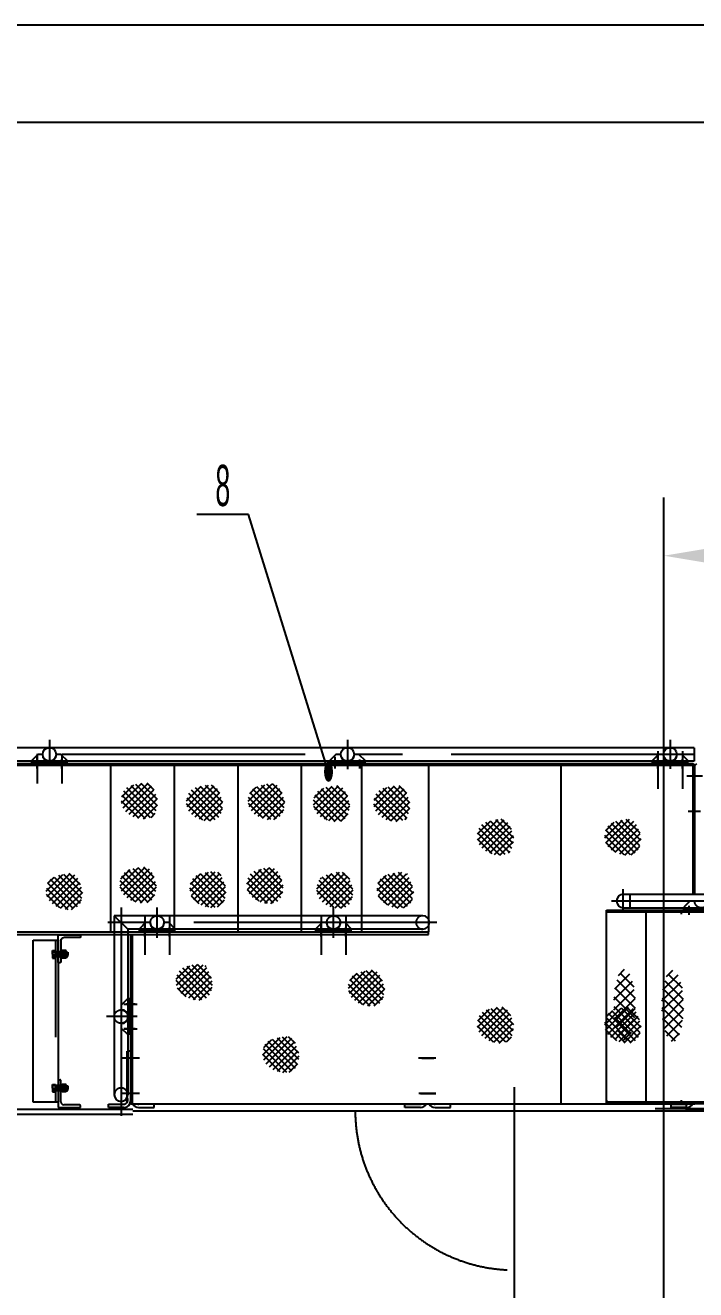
# Model space of a CAD drawing. Header units: millimetres. Extents: x 0 to 29400, y 0 to 20790.
# Drawn here: x 9885 to 12299, y 16236 to 20790 of the extents above; entities that cross this region are included whole.
import ezdxf
from ezdxf.enums import TextEntityAlignment as Align

# ---------------------------------------------------------------- set-up
doc = ezdxf.new("R2010")
doc.units = ezdxf.units.MM
doc.header["$LTSCALE"] = 700
for name, pattern in [('F', [0.75, 0.5, -0.25]), ('G', [2, 1.25, -0.25, 0.25, -0.25]), ('K', [2.5, 1.25, -0.25, 0.25, -0.25, 0.25, -0.25])]:
    doc.linetypes.add(name, pattern=pattern)
for name, color, linetype in [('01', 7, 'Continuous'), ('02', 1, 'Continuous'), ('04', 2, 'F'), ('05', 142, 'G'), ('07', 6, 'K'), ('08', 1, 'Continuous'), ('11', 3, 'Continuous')]:
    doc.layers.add(name, color=color, linetype=linetype)
doc.styles.get("Standard").update_dxf_attribs({"font": 'FZYTK.TTF', "width": 0.707})
doc.dimstyles.new('INTE', dxfattribs={"dimscale": 70, "dimtxt": 3.5, "dimasz": 3, "dimexe": 3, "dimexo": 0, "dimgap": 1, "dimtad": 1, "dimdec": 0, "dimdsep": 46, "dimtxsty": 'Standard', "dimcen": 0, "dimclrd": 1, "dimclre": 1, "dimclrt": 3, "dimaunit": 1, "dimadec": 0, "dimazin": 0, "dimtfac": 1, "dimtdec": 0, "dimtmove": 0, "dimatfit": 0, "dimfxl": 1, "dimarcsym": 0})

# ---------------------------------------------------------------- blocks, each defined once
blk = doc.blocks.new('*D849')
at = {"layer": '08', "color": 1, "lineweight": -2}
for p, q in [((12184.32553753621, 16197.93083703685), (12184.32553753621, 19089.59021898187)), ((14278.82553753621, 16156.36339279523), (14278.82553753621, 19089.59021898187)), ((14068.82553753621, 18879.59021898187), (12394.32553753621, 18879.59021898187))]:
    blk.add_line(p, q, dxfattribs=at)
at = {"layer": '08', "color": 1}
for points in [[(12394.32553753621, 18914.59021898187), (12394.32553753621, 18844.59021898187), (12184.32553753621, 18879.59021898187)], [(14068.82553753621, 18914.59021898187), (14068.82553753621, 18844.59021898187), (14278.82553753621, 18879.59021898187)]]:
    blk.add_solid(points, dxfattribs=at)
at = {"layer": 'DEFPOINTS', "color": 0}
for p in [(12184.32553753621, 18879.59021898187), (12184.32553753621, 16197.93083703685), (14278.82553753621, 16156.36339279523)]:
    blk.add_point(p, dxfattribs=at)
at = {"layer": '08', "color": 3, "insert": (13231.57553753621, 19072.1143331551), "char_height": 245, "attachment_point": 5}
blk.add_mtext('2095', dxfattribs=at)
blk = doc.blocks.new('A$C20E85FB4')
at = {"layer": '02', "linetype": 'Continuous', "ltscale": 0.8}
h = blk.add_hatch(dxfattribs=at)
h.set_pattern_fill('ANSI37', color=1, scale=10, style=0)
h.set_pattern_definition([(45, (-11288.26742610441, -1206.897889300086), (-22.45064030267288, 22.45064030267288), []), (135, (-11288.26742610441, -1206.897889300086), (-22.45064030267288, -22.45064030267288), [])])
edge = h.paths.add_edge_path()
edge.add_spline(control_points=[(-3.125557957157071, 135.0845985171436), (2.106530725717676, 174.9572717331339), (18.34459566697114, 298.7042294598814), (289.2615976184679, 229.9711391207065), (252.0388952756603, 28.58791868675871), (145.6568526288811, 7.68097537171343), (51.91751651982668, -11.74115435736803), (19.40086439270817, 58.75243371264969), (4.536030632858456, 102.8709280097655), (-0.9575765154295368, 125.9691730398517), (-3.125557957157071, 135.0845985171436)], knot_values=[0, 0, 0, 0, 107.2266227004799, 332.7835150309593, 469.9258037391468, 564.4318436428988, 645.8605916208365, 719.2251675707709, 762.115823593069, 790.0763201987259, 790.0763201987259, 790.0763201987259, 790.0763201987259], degree=3, periodic=0)
blk = doc.blocks.new('A$C3967371B')
at = {"layer": '04', "xscale": 0.5, "yscale": 0.5, "zscale": 0.5}
blk.add_blockref('A$C20E85FB4', (-1.075525506166741e-05, 1.713257006485946e-06), dxfattribs=at)
blk = doc.blocks.new('qwer0201af0asdf')
for p, q in [((2437.639778749857, 1100.913180668037), (2446.639779943601, 1100.913180668037)), ((2437.639778749857, 973.9131806680371), (2446.639779943601, 973.9131806680371))]:
    blk.add_line(p, q)
at = {"layer": '01', "color": 7, "linetype": 'Continuous'}
for p, q in [((2437.639778749858, 973.9131806680371), (2437.639778749857, 1100.913180668037)), ((2470.639778749858, 1078.913180668037), (2448.639778749858, 1100.913180668037)), ((2470.639778749857, 1062.413180668037), (2470.639778749858, 1078.913180668037)), ((2470.639778749857, 995.9131806680371), (2470.639778749857, 1012.413180668037)), ((2470.639778749857, 995.9131806680371), (2448.639778749858, 973.9131806680371))]:
    blk.add_line(p, q, dxfattribs=at)
blk.add_arc((2470.639778749857, 1037.413180668037), 25, 90, 270, dxfattribs=at)
at = {"layer": '04', "color": 2, "linetype": 'F'}
for p, q in [((2442.639778749858, 973.9131806680371), (2442.639778749857, 1100.913180668037)), ((2446.639779943601, 1100.913180668037), (2448.639778749858, 1100.913180668037)), ((2446.639779943601, 973.9131806680371), (2448.639778749858, 973.9131806680371))]:
    blk.add_line(p, q, dxfattribs=at)
at = {"layer": '05', "color": 142, "linetype": 'G'}
for p, q in [((2420.263754426883, 1081.913180668037), (2461.634216822677, 1081.913180668037)), ((2420.263754426883, 992.9131806680371), (2453.009965269954, 992.9131806680371))]:
    blk.add_line(p, q, dxfattribs=at)
blk = doc.blocks.new('adf02153daf')
for p, q in [((2185.472984811796, 1058.480399096454), (2185.472984811796, 1049.480397902711)), ((2312.472984811796, 1058.480399096454), (2312.472984811796, 1049.480397902711))]:
    blk.add_line(p, q)
at = {"layer": '01', "color": 7, "linetype": 'Continuous'}
for p, q in [((2185.472984811796, 1058.480399096453), (2312.472984811796, 1058.480399096454)), ((2207.472984811796, 1025.480399096454), (2185.472984811796, 1047.480399096453)), ((2290.472984811796, 1025.480399096453), (2312.472984811796, 1047.480399096453)), ((2207.472984811796, 1025.480399096454), (2223.972984811796, 1025.480399096454)), ((2273.972984811796, 1025.480399096454), (2290.472984811796, 1025.480399096453))]:
    blk.add_line(p, q, dxfattribs=at)
blk.add_arc((2248.972984811796, 1025.480399096454), 25, 0, 180, dxfattribs=at)
at = {"layer": '04', "color": 2, "linetype": 'F'}
for p, q in [((2185.472984811796, 1053.480399096453), (2312.472984811796, 1053.480399096454)), ((2185.472984811796, 1049.480397902711), (2185.472984811796, 1047.480399096453)), ((2312.472984811796, 1049.480397902711), (2312.472984811796, 1047.480399096453))]:
    blk.add_line(p, q, dxfattribs=at)
at = {"layer": '05', "color": 142, "linetype": 'G'}
for p, q in [((2204.472984811796, 1075.856423419429), (2204.472984811796, 1043.110212576358)), ((2293.472984811796, 1075.856423419429), (2293.472984811796, 1034.485961023634))]:
    blk.add_line(p, q, dxfattribs=at)
blk = doc.blocks.new('123456789156zfdsf')
for p, q in [((12127.62188932653, 10524.13254681576), (12127.62188932653, 11120.42254681576)), ((11065.42188932653, 10524.13254681576), (12127.62188932653, 10524.13254681576)), ((12175.92188932653, 10475.83254681576), (12127.62188932653, 10524.13254681576)), ((11065.42188932653, 10475.83254681576), (12175.92188932653, 10475.83254681576))]:
    blk.add_line(p, q)
at = {"layer": '01', "color": 7, "linetype": 'Continuous'}
blk.add_line((12175.92188932653, 10475.83254681576), (12175.92188932653, 11120.42254681576), dxfattribs=at)
for centre, radius, start, end in [((12151.77188932653, 11120.42254681576), 24.14999999999736, 0, 180), ((11065.42188932653, 10499.98254681576), 24.14999999999964, 90, 270)]:
    blk.add_arc(centre, radius, start, end, dxfattribs=at)
at = {"layer": '04'}
for centre in [(12151.77188932653, 10839.22254681576), (11386.62188932652, 10499.98254681576), (12021.62188932652, 10499.98254681576)]:
    blk.add_circle(centre, 24.15, dxfattribs=at)
at = {"layer": '04', "color": 2, "linetype": 'F'}
for centre, radius, start, end in [((12151.77188932653, 11120.42254681576), 24.14999999999736, 180, 0), ((11065.42188932653, 10499.98254681576), 24.14999999999964, 270, 90)]:
    blk.add_arc(centre, radius, start, end, dxfattribs=at)
at = {"layer": '05', "color": 4, "linetype": 'G'}
for p, q in [((12151.77188932653, 10446.16033598476), (12151.77188932653, 11196.11477773582)), ((12094.09716154369, 10839.22254681576), (12203.96075301252, 10839.22254681576)), ((11386.62188932652, 10555.65727459859), (11386.62188932652, 10445.79368312976)), ((12021.62188932652, 10555.65727459859), (12021.62188932652, 10445.79368312976)), ((11014.96013932653, 10499.98254681576), (12199.58363932653, 10499.98254681576))]:
    blk.add_line(p, q, dxfattribs=at)
at = {"layer": '04'}
for name, p in [('qwer0201af0asdf', (9679.982110576668, 9801.809366147718)), ('adf02153daf', (9137.648904514728, 9475.24507976772)), ('adf02153daf', (9772.648904514728, 9475.24507976772))]:
    blk.add_blockref(name, p, dxfattribs=at)
blk = doc.blocks.new('qdsajeq')
for p, q in [((15344.40750291021, -3838.542055923398), (15471.40750291021, -3838.542055923397)), ((15344.40750291021, -3838.542055923397), (15344.40750291021, -3847.54205711714)), ((15471.40750291021, -3838.542055923397), (15471.40750291021, -3847.54205711714))]:
    blk.add_line(p, q)
at = {"layer": '04', "color": 2, "linetype": 'F'}
for p, q in [((15344.40750291021, -3843.542055923398), (15471.40750291021, -3843.542055923397)), ((15344.40750291021, -3847.54205711714), (15344.40750291021, -3849.542055923398)), ((15366.40750291021, -3871.542055923398), (15344.40750291021, -3849.542055923398)), ((15449.40750291021, -3871.542055923398), (15471.40750291021, -3849.542055923398)), ((15471.40750291021, -3847.54205711714), (15471.40750291021, -3849.542055923398)), ((15366.40750291021, -3871.542055923398), (15382.90750291021, -3871.542055923398)), ((15432.90750291021, -3871.542055923398), (15449.40750291021, -3871.542055923398))]:
    blk.add_line(p, q, dxfattribs=at)
blk.add_arc((15407.90750291021, -3871.542055923398), 25, 0, 180, dxfattribs=at)
at = {"layer": '05', "color": 142, "linetype": 'G'}
for p, q in [((15363.40750291021, -3821.166031600422), (15363.40750291021, -3853.912242443493)), ((15452.40750291021, -3821.166031600422), (15452.40750291021, -3862.536493996217))]:
    blk.add_line(p, q, dxfattribs=at)
blk = doc.blocks.new('*U740')
at = {"layer": '01'}
for p, q in [((1.836909530348746e-14, 99.99999997905071), (6.69999999990161, 99.99999997905071)), ((1.836909530348746e-14, 99.99999997905071), (0, 0)), ((10.00000000057885, 20.00000579943053), (10.00000000019962, 96.69735325315395)), ((0, 0), (80.00000002138623, 0)), ((76.70073010826596, 10.00000000030033), (20.00000000133026, 10.00000579686287)), ((80.00000002138623, 0), (80.00000002138623, 6.699999912826707))]:
    blk.add_line(p, q, dxfattribs=at)
for centre, radius, start, end in [((6.69999999990161, 96.69999997915365), 3.299999999889802, 359.9540466070363, 90), ((20.00000000081111, 20.00000579709513), 10.00000000023226, 179.9999999866191, 270), ((76.70000002150016, 6.699999912826707), 3.299999999801394, 0, 89.98732397313672)]:
    blk.add_arc(centre, radius, start, end, dxfattribs=at)
blk = doc.blocks.new('*U742')
at = {"layer": '01'}
for p, q in [((-14.79999999957385, -1.60004277139671e-14), (-14.79999999957385, 13.37500000410305)), ((-14.79999999957385, 13.37500000410305), (2.456866498109828e-15, 13.37500000410305)), ((-14.79999999957386, 7.999999999795315), (1.469527624549254e-15, 7.999999999795315)), ((2.456866498109828e-15, 13.37500000410305), (0, 0)), ((4.753998047636202e-14, -13.37500000410305), (0, 0)), ((-14.79999999957385, -1.60004277139671e-14), (-14.7999999995739, -13.37500000410305)), ((-14.79999999957271, -7.999999999795294), (1.372101217368559e-14, -7.999999999795317)), ((-14.7999999995739, -13.37500000410305), (4.753998047636202e-14, -13.37500000410305))]:
    blk.add_line(p, q, dxfattribs=at)
at = {"layer": '05'}
blk.add_line((-15.85168394330769, -1.706191325964851e-14), (1.051682110054843, -1.009319912139744e-18), dxfattribs=at)
blk = doc.blocks.new('*U743')
at = {"layer": '01'}
for p, q in [((-12.20000000008514, 4.099999999890024), (-12.20000000008514, -3.503246160812043e-46)), ((7.5313290758056e-16, 4.099999999890022), (-12.20000000008514, 4.099999999890024)), ((-12.20000000008514, -3.503246160812043e-46), (0, 0)), ((0, 0), (-2.367136103524744, 4.099999999890023)), ((7.5313290758056e-16, 4.099999999890022), (2.367136103524744, -2.898809912738745e-16)), ((7.5313290758056e-16, 4.099999999890022), (12.20000000008514, 4.099999999890015)), ((12.20000000008514, -2.988039503347544e-15), (0, 0)), ((12.20000000008514, 4.099999999890015), (12.20000000008514, -2.988039503347544e-15))]:
    blk.add_line(p, q, dxfattribs=at)
at = {"layer": '05'}
blk.add_line((1.138273874360058e-15, 6.196679016116218), (0, -2.095679016226192), dxfattribs=at)
blk = doc.blocks.new('*U741')
at = {"layer": '01'}
for p, q in [((-10.00000000016795, 0), (-10.00000000016795, 13.37500000003313)), ((-10.00000000016795, 13.37500000003313), (6.413701357276088e-15, 13.37500000003313)), ((1.469527624597395e-15, 8.000000000057364), (-10.00000000016795, 8.000000000057366)), ((-10.00000000016795, 0), (-10.00000000016822, -13.37500000003313)), ((6.413701357276088e-15, 13.37500000003313), (0, 0)), ((1.469527624597395e-15, 8.000000000057364), (45.00000000053524, 8.000000000057714)), ((4.321139552297314e-13, -13.37500000003313), (0, 0)), ((5.999999999944472, 8.00000000005736), (5.99999999994447, 0)), ((5.999999999944478, -8.000000000057362), (5.99999999994447, 0)), ((45.00000000053524, 8.000000000057714), (45.00000000053524, 0)), ((45.00000000053542, -8.000000000057714), (45.00000000053524, 0)), ((-4.01791032751635e-13, -8.000000000057364), (-10.00000000016795, -8.000000000057366)), ((-10.00000000016822, -13.37500000003313), (4.321139552297314e-13, -13.37500000003313)), ((-4.01791032751635e-13, -8.000000000057364), (45.00000000053542, -8.000000000057714))]:
    blk.add_line(p, q, dxfattribs=at)
at = {"layer": '02'}
for p, q in [((45.00000000053524, 6.400000000046187), (5.999999999944471, 6.400000000046191)), ((45.00000000053512, -6.400000000046187), (5.999999999944471, -6.400000000046191))]:
    blk.add_line(p, q, dxfattribs=at)
at = {"layer": '05'}
blk.add_line((-13.0649918465484, 0), (48.54887835019125, 0), dxfattribs=at)
blk = doc.blocks.new('A$C68687140')
at = {"layer": '01'}
for p, q in [((62.00000148959998, 118.8999994221074), (62.00000148959998, 124.9999994228469)), ((62.00000148959998, 124.9999994228469), (70.00000148965773, 124.9999994228469)), ((78.00000148971549, 124.9999994228472), (70.00000148965773, 124.9999994228469)), ((78.00000148971549, 118.8999994221074), (78.00000148971549, 124.9999994228472))]:
    blk.add_line(p, q, dxfattribs=at)
at = {"layer": '01', "color": 7, "linetype": 'Continuous'}
for p, q in [((19.00000148965773, 89.9999994223117), (603.0000014896577, 89.9999994223117)), ((19.00000148965773, -5.776884108854574e-07), (19.00000148965773, 89.9999994223117)), ((603.0000014896577, 89.9999994223117), (603.0000014896577, -5.776884108854574e-07)), ((603.0000014896577, -5.776884108854574e-07), (19.00000148965773, -5.776884108854574e-07))]:
    blk.add_line(p, q, dxfattribs=at)
at = {"layer": '02'}
for p, q in [((63.6000014896116, 124.9999994228469), (63.60000148961149, 85.99999942225622)), ((76.40000148970387, 124.9999994228467), (76.40000148970398, 85.99999942225622))]:
    blk.add_line(p, q, dxfattribs=at)
at = {"layer": '04'}
for p, q in [((61.00000148965773, 99.99999942268778), (61.00000148965773, 79.9999994223117)), ((79.00000148965773, 99.99999942259888), (79.00000148965785, 79.9999994223117)), ((543.0000014896577, 99.99999942259888), (543.0000014896577, 79.9999994223117)), ((543.0000014896577, 99.99999942259888), (543.0000014896577, 89.99999942231148)), ((561.0000014896577, 99.99999942268778), (561.0000014896577, 79.9999994223117)), ((561.0000014896577, 99.99999942268778), (561.0000014896577, 89.9999994223117))]:
    blk.add_line(p, q, dxfattribs=at)
at = {"layer": '04', "color": 2, "linetype": 'F'}
for p, q in [((62.00000148960032, 79.9999994223117), (62.00000148960009, 116.8096830132608)), ((78.00000148971515, 79.99999942231125), (78.00000148971537, 116.6124457581323)), ((19.00000148965773, 79.9999994223117), (603.0000014896577, 79.9999994223117)), ((56.62500148962465, 69.99999942214367), (56.62500148962465, 79.9999994223117)), ((56.62500148962465, 79.9999994223117), (70.00000148965773, 79.9999994223117)), ((70.00000148965773, 69.99999942214367), (56.62500148962465, 69.99999942214367)), ((62.00000148960032, 85.99999942225622), (70.00000148965773, 85.99999942225622)), ((62.00000148960032, 79.9999994223117), (62.00000148960032, 69.99999942214367)), ((78.00000148971515, 85.99999942225622), (70.00000148965773, 85.99999942225622)), ((83.37500148969082, 79.99999942231216), (70.00000148965773, 79.9999994223117)), ((70.00000148965773, 69.99999942214367), (83.37500148969082, 69.99999942214345)), ((78.00000148971515, 79.99999942231125), (78.00000148971515, 69.99999942214367)), ((83.37500148969082, 69.99999942214345), (83.37500148969082, 79.99999942231216))]:
    blk.add_line(p, q, dxfattribs=at)
at = {"layer": '05'}
blk.add_line((70.00000148965773, 66.9350075757634), (70.00000148965773, 128.5488777725029), dxfattribs=at)
at = {"layer": '05', "color": 4, "linetype": 'G'}
for p, q in [((70.00000148965773, 111.2127743121519), (70.00000148965773, 78.89582046244573)), ((552.0000014896577, 111.2127743121519), (552.0000014896577, 78.89582046244573)), ((552.0000014896577, 111.2127743121519), (552.0000014896577, 78.89582046244573))]:
    blk.add_line(p, q, dxfattribs=at)
at = {"layer": '04', "xscale": -1}
for name, p, rotation in [('*U740', (1.489657734055072e-06, 89.9999994223117), 270), ('*U741', (552.0000014896577, 79.9999994223117), 270), ('*U742', (552.0000014896577, 104.0999994225335), 90)]:
    blk.add_blockref(name, p, dxfattribs=dict(at, rotation=rotation))
at = {"layer": '04'}
for name, p, rotation in [('*U740', (622.0000014896577, 89.9999994223117), 90), ('*U742', (70.00000148965773, 104.0999994225335), 270)]:
    blk.add_blockref(name, p, dxfattribs=dict(at, rotation=rotation))
blk.add_blockref('*U743', (70.00000148965773, 99.99999942264344), dxfattribs=at)
at = {"layer": '04', "xscale": -1}
blk.add_blockref('*U743', (552.0000014896577, 99.99999942264344), dxfattribs=at)
blk = doc.blocks.new('*U867')
at = {"layer": '01'}
blk.add_lwpolyline([(415, 292), (25, 292)], dxfattribs=at)
at = {"layer": '02'}
blk.add_lwpolyline([(420, 297), (0, 297)], dxfattribs=at)

msp = doc.modelspace()

# ---------------------------------------------------------------- hatches: boundary and pattern name
at = {"layer": '02', "linetype": 'Continuous'}
h = msp.add_hatch(dxfattribs=at)
h.set_pattern_fill('ANSI37', color=1, scale=8, angle=180, style=0)
h.set_pattern_definition([(315, (7303.824659117337, 18326.95530537841), (-17.96051224213831, -17.9605122421383), []), (225, (7303.824659117337, 18326.95530537841), (-17.9605122421383, 17.96051224213831), [])])
edge = h.paths.add_edge_path()
edge.add_ellipse((12042.2756937054, 17261.67625221791), major_axis=(-4.131865585608406e-13, -128.5425373993221), ratio=0.3030302820449354, start_angle=6.252776074688882e-13, end_angle=360.0000000000006, ccw=False)
h = msp.add_hatch(dxfattribs=at)
h.set_pattern_fill('ANSI37', color=1, scale=8, angle=180, style=0)
h.set_pattern_definition([(315, (7477.228798694603, 18323.52730219394), (-17.96051224213831, -17.9605122421383), []), (225, (7477.228798694603, 18323.52730219394), (-17.9605122421383, 17.96051224213831), [])])
edge = h.paths.add_edge_path()
edge.add_ellipse((12215.67983328267, 17258.24824903344), major_axis=(-4.131865585608406e-13, -128.5425373993221), ratio=0.3030302820449354, start_angle=6.252776074688882e-13, end_angle=360.0000000000006, ccw=False)

# ---------------------------------------------------------------- linework, layer by layer
for p, q in [((12289.62537013629, 17660.11929363918), (12289.62537013629, 18124.9692936392)), ((12295.62537013629, 17660.11929363918), (12295.62537013629, 18124.9692936392)), ((12295.62537013628, 17660.11929363918), (12295.62537013628, 18123.9692936392)), ((15737.62553753618, 16904.9692936392), (12295.62537013628, 16904.9692936392))]:
    msp.add_line(p, q)
msp.add_arc((12038.0324230167, 17635.96929363919), 24.15000000000009, 90, 270)
at = {"layer": '01', "color": 7, "linetype": 'Continuous'}
for p, q in [((12292.62537013628, 18188.11929363921), (9571.62537013628, 18188.11929363921)), ((12292.62537013628, 18188.11929363921), (12292.62537013628, 18139.81929363921)), ((12292.62537013628, 18139.81929363921), (9571.62537013628, 18139.81929363922)), ((12289.12537013629, 18130.9692936392), (12289.12537013628, 17660.11929363919)), ((12038.0324230167, 17660.11929363919), (15687.64304065249, 17660.11929363918)), ((12038.0324230167, 17611.81929363919), (15687.64304065249, 17611.81929363919)), ((11336.62537013628, 17514.9692936392), (11336.62537013629, 17524.9692936392)), ((10251.62537013629, 16915.9692936392), (10251.62537013629, 17094.96929363919)), ((10263.62537013629, 17094.96929363919), (10251.62537013629, 17094.96929363919)), ((10184.21993990462, 16891.96929363919), (10184.21993990462, 16903.9692936392)), ((10349.03080036795, 16891.96929363919), (10349.03080036795, 16903.9692936392)), ((11251.21993990462, 16891.96929363919), (11251.21993990462, 16903.9692936392)), ((11416.03080036795, 16891.96929363919), (11416.03080036795, 16903.9692936392)), ((12210.21993990462, 16891.9692936392), (12210.21993990462, 16903.9692936392)), ((6767.545943933685, 16868.47861289599), (10272.0255375362, 16868.47861289599)), ((10272.0255375362, 16884.47861289599), (6779.025537536203, 16884.47861289599)), ((10240.21993990462, 16891.96929363919), (10184.21993990462, 16891.96929363919)), ((10293.03080036795, 16891.96929363919), (10349.03080036795, 16891.96929363919)), ((11307.21993990462, 16891.96929363919), (11251.21993990462, 16891.96929363919)), ((11360.03080036795, 16891.96929363919), (11416.03080036795, 16891.96929363919)), ((12266.21993990462, 16891.9692936392), (12210.21993990462, 16891.9692936392))]:
    msp.add_line(p, q, dxfattribs=at)
at = {"layer": '01'}
for p, q in [((9698.12537013628, 18130.9692936392), (12289.12537013629, 18130.9692936392)), ((12289.12537013629, 18130.9692936392), (12295.62537013629, 18124.9692936392)), ((12301.62537013628, 18129.9692936392), (12295.62537013628, 18123.9692936392)), ((9698.12537013628, 18124.9692936392), (12295.62537013629, 18124.9692936392)), ((10191.62537013629, 18124.9692936392), (10191.62537013629, 17524.9692936392)), ((10420.62537013629, 18124.9692936392), (10420.62537013629, 17524.9692936392)), ((10649.62537013629, 18124.9692936392), (10649.62537013629, 17524.9692936392)), ((10878.62537013628, 18124.9692936392), (10878.62537013629, 17524.9692936392)), ((11095.62537013629, 18124.9692936392), (11095.62537013629, 17524.9692936392)), ((11336.62537013629, 18124.9692936392), (11336.62537013629, 17524.9692936392)), ((11812.87537013629, 18124.9692936392), (11812.87537013629, 16904.9692936392)), ((12062.58480510219, 17611.81929363919), (12062.58480510219, 17660.11929363919)), ((11977.9124845953, 16904.96929363918), (11977.9124845953, 17602.96929363918)), ((11977.9124845953, 17602.96929363918), (15125.68749638337, 17602.96929363918)), ((11977.9124845953, 17596.96929363918), (15125.68749638337, 17596.96929363918)), ((11977.9124845953, 17588.96929363918), (11977.9124845953, 17596.96929363918)), ((11977.9124845953, 17596.96929363918), (12247.98302474687, 17596.96929363918)), ((12120.34351127886, 16910.96929363919), (12120.34351127886, 17596.96929363918)), ((12247.98302474687, 17588.96929363918), (12247.98302474687, 17596.96929363918)), ((9698.12537013628, 17524.9692936392), (11336.62537013629, 17524.9692936392)), ((9698.12537013628, 17514.9692936392), (11336.62537013628, 17514.9692936392)), ((10263.62537013629, 17514.9692936392), (10263.62537013629, 16904.9692936392)), ((10269.62537013629, 17514.9692936392), (10269.62537013629, 16904.9692936392)), ((10184.21993990462, 16903.9692936392), (10239.62537013629, 16903.9692936392)), ((10263.62537013629, 16904.9692936392), (12295.62537013629, 16904.9692936392)), ((10349.03080036795, 16903.9692936392), (10293.03080036795, 16903.9692936392)), ((11251.21993990462, 16903.9692936392), (11306.62537013629, 16903.9692936392)), ((11416.03080036795, 16903.9692936392), (11360.03080036795, 16903.9692936392)), ((11977.9124845953, 16918.96929363917), (11977.9124845953, 16910.96929363917)), ((15125.68749638337, 16910.96929363919), (11977.9124845953, 16910.96929363918)), ((11977.9124845953, 16910.96929363917), (12247.98302474687, 16910.96929363918)), ((15125.68749638337, 16904.96929363919), (11977.9124845953, 16904.96929363918)), ((12210.21993990462, 16903.9692936392), (12265.62537013628, 16903.9692936392)), ((12247.98302474687, 16910.96929363918), (12247.98302474688, 16918.96929363917)), ((12265.19422574825, 16880.96929363919), (12265.19422574825, 16904.96929363919)), ((10272.0255375362, 16880.46929364295), (12393.62553753621, 16880.46929364295)), ((15127.62553753621, 16886.96929364296), (12152.60112770773, 16886.96929364296)), ((12414.19422574822, 16880.96929363919), (12265.19422574825, 16880.96929363919))]:
    msp.add_line(p, q, dxfattribs=at)
at = {"layer": '01', "color": 7, "linetype": 'Continuous'}
for centre, radius in [((9971.62537013628, 18163.96929363921), 24.15000000000055), ((11044.62537013628, 18163.96929363921), 24.14999999999964), ((12206.62537013628, 18163.96929363921), 24.14999999999964)]:
    msp.add_circle(centre, radius, dxfattribs=at)
at = {"layer": '01'}
for centre, radius, start, end in [((10239.62537013629, 16915.9692936392), 12, 270, 293.5564643089446), ((10240.70893557603, 16914.22731347692), 22.26339066411803, 268.7414477071932, 335.4277411317407), ((10292.54180469654, 16914.22731347692), 22.26339066411803, 204.5722588682593, 271.2585522928068), ((10293.62537013629, 16915.9692936392), 12, 246.4435356910554, 270), ((11306.62537013629, 16915.9692936392), 12, 270, 293.5564643089446), ((11307.70893557603, 16914.22731347692), 22.26339066411803, 268.7414477071932, 335.4277411317407), ((11359.54180469654, 16914.22731347692), 22.26339066411803, 204.5722588682593, 271.2585522928068), ((11360.62537013629, 16915.9692936392), 12, 246.4435356910554, 270), ((12265.62537013628, 16915.9692936392), 12, 270, 293.5564643089446), ((12266.70893557603, 16914.22731347692), 22.26339066411803, 268.7414477071932, 335.4277411317407)]:
    msp.add_arc(centre, radius, start, end, dxfattribs=at)
at = {"layer": '01', "color": 7, "linetype": 'Continuous'}
for centre, radius, start in [((10239.62537013629, 16915.9692936392), 12.00000000000041, 293.5564643089446), ((10239.62537013628, 16915.96929363919), 24.00000000000304, 332.7203872636542)]:
    msp.add_arc(centre, radius, start, 0, dxfattribs=at)
at = {"layer": '02'}
for p, q in [((10689.01918871739, 19028.44290409516), (10503.01918871739, 19028.44290409516)), ((10976.62553753621, 18100.46929364295), (10689.01918871739, 19028.44290409516))]:
    msp.add_line(p, q, dxfattribs=at)
at = {"layer": '05'}
for p, q in [((9971.62537013628, 18216.07272172938), (9971.62537013628, 18122.86731433932)), ((11044.62537013628, 18216.07272172938), (11044.62537013628, 18111.22841871925)), ((12206.62537013628, 18216.07272172938), (12206.62537013628, 18111.68151681429)), ((12292.62537013628, 18163.96929363921), (9502.113578986318, 18163.96929363921)), ((12292.62537013628, 18163.96929363921), (9502.113578986318, 18163.96929363921)), ((10239.8458358301, 17263.9692936392), (10287.05224853857, 17263.9692936392)), ((10239.8458358301, 17174.9692936392), (10287.05224853857, 17174.9692936392)), ((11646.30285934929, 16174.64586229926), (11646.30285934929, 16965.87816315317))]:
    msp.add_line(p, q, dxfattribs=at)
at = {"layer": '05', "color": 4, "linetype": 'G'}
for p, q in [((12162.12537013629, 18175.12351811114), (12162.12537013629, 18039.50458977841)), ((12251.12537013629, 18175.12351811114), (12251.12537013629, 18039.50458977841)), ((9927.125370136288, 18165.87350965652), (9927.125370136288, 18059.25734222438)), ((10016.12537013629, 18165.87350965652), (10016.12537013629, 18059.25734222438)), ((12267.13905800004, 18086.9692936392), (12322.80239293511, 18086.9692936392)), ((12271.85988044923, 17959.9692936392), (12315.58733206561, 17959.9692936392)), ((12038.0324230167, 17596.6616559442), (12038.0324230167, 17678.09400454639)), ((11995.11463869362, 17635.96929363919), (15736.13341514956, 17635.96929363918)), ((10315.12537013629, 17581.92271510485), (10315.12537013629, 17442.30378677212)), ((10404.12537013629, 17581.92271510485), (10404.12537013629, 17442.30378677212)), ((10950.12537013629, 17581.92271510485), (10950.12537013629, 17442.30378677212)), ((11039.12537013629, 17581.92271510485), (11039.12537013629, 17442.30378677212)), ((10295.52536384956, 17069.9692936392), (10233.98571192637, 17069.9692936392)), ((10295.52536384956, 17069.9692936392), (10233.98571192638, 17069.9692936392)), ((11362.52536384956, 17069.9692936392), (11300.98571192638, 17069.9692936392)), ((11312.27427268999, 17069.9692936392), (11356.00172430636, 17069.9692936392)), ((10295.52536384956, 16942.9692936392), (10235.26777985628, 16942.9692936392)), ((11362.52536384956, 16942.9692936392), (11302.26777985628, 16942.9692936392)), ((11307.5534502408, 16942.9692936392), (11363.21678517587, 16942.9692936392))]:
    msp.add_line(p, q, dxfattribs=at)
at = {"layer": '07', "color": 6, "linetype": 'K'}
msp.add_arc((11646.30285934929, 16880.46929364295), 573.6099303229785, 180, 270, dxfattribs=at)

# ---------------------------------------------------------------- block references
at = {"xscale": -1, "rotation": 180}
msp.add_blockref('qdsajeq', (-3088.213293969406, 13764.42723771579), dxfattribs=at)
at = {"layer": '01', "xscale": 70, "yscale": 70, "zscale": 70}
msp.add_blockref('*U867', (0, 0), dxfattribs=at)
at = {"layer": '01'}
for name, p, rotation in [('A$C3967371B', (10360.9071794841, 18060.41908751018), 180), ('A$C3967371B', (10595.40467123888, 18053.17134719375), 180), ('A$C3967371B', (10817.8147296549, 18058.00316946132), 180), ('A$C3967371B', (11052.31222140968, 18050.75542914489), 180), ('A$C3967371B', (11269.88724979978, 18050.75542914489), 180), ('A$C3967371B', (11642.75442306558, 17929.95983096505), 180), ('A$C3967371B', (12101.07769795743, 17929.95983096505), 180), ('A$C3967371B', (10355.91473150012, 17757.9330179508), 180), ('A$C3967371B', (10812.82228167092, 17755.51709990194), 180), ('A$C3967371B', (10090.14712788195, 17734.27093923227), 180), ('A$C3967371B', (10607.49215181966, 17741.51866571856), 180), ('A$C3967371B', (11064.39970199046, 17739.10274766971), 180), ('A$C3967371B', (11281.97473038056, 17739.10274766971), 180), ('123456789156zfdsf', (22381.24725946282, 28058.69477250338), 180), ('A$C68687140', (9913.125370713977, 17513.96929512886), 270), ('A$C3967371B', (10557.98565539293, 17407.95447814756), 180), ('A$C3967371B', (11178.02222259043, 17386.37957000505), 180), ('A$C3967371B', (11642.75442306558, 17253.3360964344), 180), ('A$C3967371B', (12101.07769795743, 17253.3360964344), 180), ('A$C3967371B', (10869.84320238433, 17147.03595122715), 180)]:
    msp.add_blockref(name, p, dxfattribs=dict(at, rotation=rotation))
at = {"layer": '04', "rotation": 180}
for p in [(12220.59835494807, 19189.44969273567), (13293.59835494807, 19189.13096932077), (14455.59835494807, 19189.35751836829)]:
    msp.add_blockref('adf02153daf', p, dxfattribs=at)

# ---------------------------------------------------------------- texts
at = {"layer": '02', "width": 0.45}
msp.add_text('●', height=60, dxfattribs=at).set_placement((10958.62553753621, 18070.46929364295), (10994.62553753621, 18070.46929364295), align=Align.FIT)
msp.add_text('●', height=20, rotation=180, dxfattribs=at).set_placement((10257.62537013628, 16929.91980237589), (10245.62537013628, 16929.91980237589), align=Align.FIT)
at = {"layer": '11', "width": 0.5403464952818385}
msp.add_text('8', height=148.492424049175, dxfattribs=at).set_placement((10569.27340174709, 19058.44290409516), (10622.76497568768, 19058.44290409516), align=Align.FIT)

# ---------------------------------------------------------------- dimensions: what is measured, and where the dimension line sits
at = {"layer": '08'}
dim = msp.add_linear_dim(base=(12184.32553753621, 18879.59021898187), p1=(14278.82553753621, 16156.36339279523), p2=(12184.32553753621, 16197.93083703685), dimstyle='INTE', dxfattribs=at)
dim.commit()
dim.dimension.update_dxf_attribs({"geometry": '*D849', "text_midpoint": (13231.57553753621, 19072.1143331551)})

doc.saveas('drawing.dxf')
